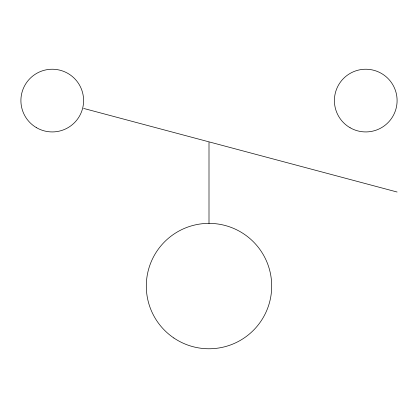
<?xml version="1.0" encoding="UTF-8"?>
<svg xmlns="http://www.w3.org/2000/svg" width="418" height="418" viewBox="0 0 418 418"><rect width="100%" height="100%" fill="white"/><g stroke="black" fill="none" stroke-linecap="round" stroke-linejoin="round"><path stroke-width="0.63" d="M83.6 108.419L397.1 192.019M209 142.381L209 223.369M173.857 337.995A62.7 62.7 0 0 0 271.538 290.541A62.7 62.7 0 0 0 181.605 229.67A62.7 62.7 0 0 0 173.857 337.995M350.075 127.73A31.35 31.35 0 0 0 397.1 100.581A31.35 31.35 0 0 0 350.075 73.432A31.35 31.35 0 0 0 350.075 127.73M36.575 127.73A31.35 31.35 0 0 0 83.6 100.581A31.35 31.35 0 0 0 36.575 73.432A31.35 31.35 0 0 0 36.575 127.73"/></g></svg>
